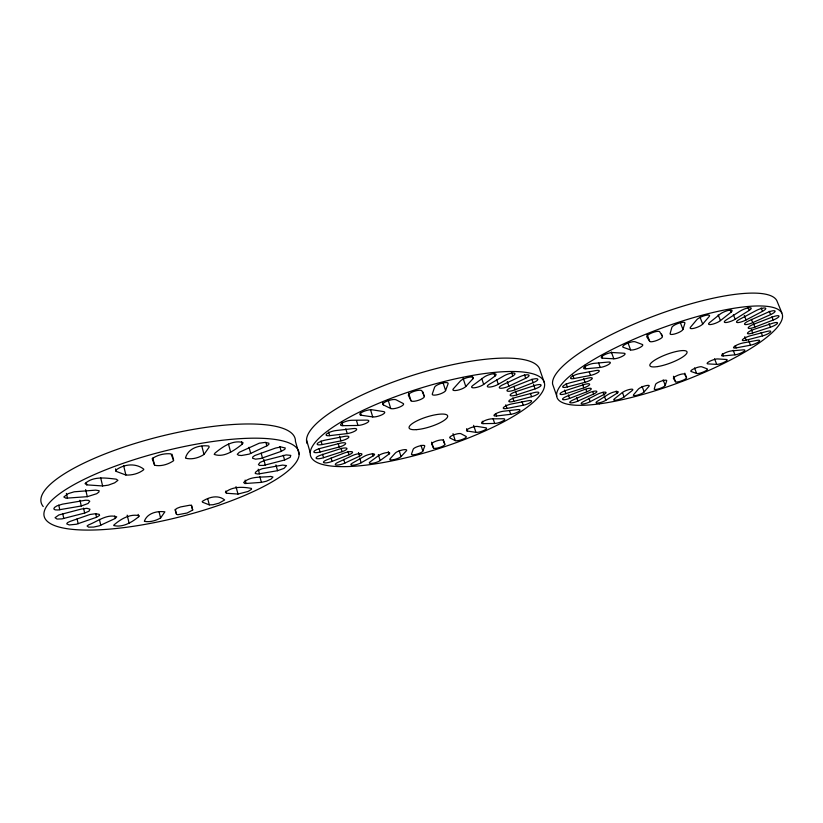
<?xml version="1.0" encoding="UTF-8"?>
<svg xmlns="http://www.w3.org/2000/svg" width="823" height="823" viewBox="0 0 823 823"><rect width="100%" height="100%" fill="white"/><g stroke="black" fill="none" stroke-linecap="round" stroke-linejoin="round"><path stroke-width="1.23" d="M173.581 460.201L173.509 460.777C168.293 464.378 160.804 466.692 154.59 465.211L152.183 458.668C157.409 454.882 164.538 453.236 170.937 453.843L173.581 460.201L172.069 454.234M682.956 329.416L684.921 323.13A6.995 1.8 -20.9 0 0 678.996 323.13A6.995 1.8 -20.9 0 0 671.856 327.4L670.076 333.706A6.872 1.739 -20.8 0 0 676.084 333.552A6.872 1.739 -20.8 0 0 682.956 329.416L680.282 322.462M665.231 385.39L666.723 380.72A5.926 1.317 -20.1 0 0 661.466 381.049A5.926 1.317 -20.1 0 0 655.571 384.403L654.244 388.95A5.843 1.286 -20 0 0 659.295 388.672A5.843 1.286 -20 0 0 665.231 385.39L663.153 379.866M445.593 390.544L448.124 383.734A7.119 2.006 -17.9 0 0 442.167 383.137A7.119 2.006 -17.9 0 0 434.606 387.211L432.26 394.104A7.006 1.934 -17.8 0 0 438.32 394.515A7.006 1.934 -17.8 0 0 445.593 390.544L443.052 382.695M192.695 510.054L187.14 513.007L177.84 514.725L176.503 514.293L175.093 509.962L177.007 508.316L180.525 506.958L190.092 505.168L191.502 505.6L192.695 510.054L191.44 505.116M422.847 451.107L424.761 446.066A6.049 1.451 -17.4 0 0 419.442 445.994A6.049 1.451 -17.4 0 0 413.208 449.214L411.479 454.142A5.967 1.409 -17.3 0 0 416.582 454.245A5.967 1.409 -17.3 0 0 422.847 451.107L421.026 445.284M204.001 454.461L209.186 447.074L208.826 446.025C199.814 444.883 188.642 447.712 185.587 457.598L185.545 458.164C191.502 459.882 198.909 457.886 204.001 454.461L201.851 446.2M160.588 517.955L164.898 511.834C157.45 510.774 147.564 512.904 144.478 520.908L144.416 521.34C149.745 522.42 155.928 520.702 160.588 517.955L159.055 511.731M702.698 324.056L709.231 316.474A7.016 1.79 -21.2 0 0 705.218 315.476A7.016 1.79 -21.2 0 0 696.834 319.663L690.394 327.348A6.893 1.728 -21.1 0 0 694.602 328.151A6.893 1.728 -21.1 0 0 702.698 324.056L700.003 317.133M644.142 391.923L649.059 386.244A5.915 1.327 -19.9 0 0 645.16 385.853A5.915 1.327 -19.9 0 0 638.288 389.186L633.587 394.742A5.833 1.286 -19.8 0 0 637.311 395.163A5.833 1.286 -19.8 0 0 644.142 391.923L642.094 386.388M472.968 378.714A7.078 1.975 -18.2 0 0 469.069 377.201A7.078 1.975 -18.2 0 0 460.345 381.039L453.216 388.96A6.965 1.913 -18.1 0 0 457.341 390.277A6.965 1.913 -18.1 0 0 465.787 386.512L472.968 378.714L472.217 376.45M401.007 456.6L406.469 450.716A6.08 1.461 -17.1 0 0 402.54 449.944A6.08 1.461 -17.1 0 0 395.287 453.082L390.03 458.864A6.008 1.42 -17.1 0 0 393.785 459.646A6.008 1.42 -17.1 0 0 401.007 456.6L399.206 450.747M138.717 516.71L139.231 515.733C129.983 513.429 120.467 519.241 113.79 525.105L113.79 525.558C122.781 527.78 132.05 522.235 138.717 516.71L138.161 514.385M242.168 444.235L243.073 442.928L242.662 442.424C232.281 439.842 222.436 446.961 214.937 453.154L214.206 454.409C224.206 458.03 234.812 450.027 242.168 444.235L241.53 441.889M731.071 312.164A6.995 1.759 -21.5 0 0 729.209 310.24A6.995 1.759 -21.5 0 0 720.125 314.098L709.447 322.688A6.882 1.708 -21.3 0 0 711.617 324.406A6.882 1.708 -21.3 0 0 720.444 320.61L731.071 312.164L730.155 309.849M624.081 396.953L632.239 390.503A5.936 1.337 -19.7 0 0 629.852 389.402A5.936 1.337 -19.7 0 0 622.291 392.571L614.359 398.908A5.854 1.307 -19.6 0 0 616.602 400.029A5.854 1.307 -19.6 0 0 624.081 396.953L622.455 392.499M494.932 376.111A7.006 1.934 -18.5 0 0 493.275 373.796A7.006 1.934 -18.5 0 0 483.975 377.171L472.608 385.648A6.913 1.883 -18.3 0 0 474.593 387.767A6.913 1.883 -18.3 0 0 483.677 384.413L494.932 376.111L494.119 373.683M389.022 454.049A6.131 1.481 -16.9 0 0 386.676 452.619A6.131 1.481 -16.9 0 0 378.673 455.52L370.021 461.94A6.07 1.451 -16.8 0 0 372.222 463.37A6.07 1.451 -16.8 0 0 380.154 460.561L389.022 454.049L388.291 451.662M735.165 319.231L749.167 310.436A6.954 1.708 -21.6 0 0 749.496 307.72A6.954 1.708 -21.6 0 0 740.299 311.022L726.102 320.013A6.841 1.677 -21.4 0 0 726.133 322.523A6.841 1.677 -21.4 0 0 735.165 319.231L733.355 314.684M616.952 393.312A5.967 1.358 -19.6 0 0 616.211 391.532A5.967 1.358 -19.6 0 0 608.248 394.402L597.344 401.264A5.895 1.337 -19.4 0 0 597.992 403.033A5.895 1.337 -19.4 0 0 605.841 400.266L616.952 393.312L616.129 391.048M115.22 518.48L116.732 516.823C107 513.531 97.135 521.679 88.637 524.848L87.084 526L88.596 527.152L93.678 527.07L99.346 525.815L115.22 518.48L114.664 516.114M498.275 384.32L512.791 375.998A6.913 1.872 -18.8 0 0 513.377 373.035A6.913 1.872 -18.8 0 0 504.088 375.772L489.304 384.3A6.831 1.831 -18.5 0 0 489.099 387.088A6.831 1.831 -18.5 0 0 498.275 384.32L496.681 379.578M373.148 455.911A6.203 1.512 -16.7 0 0 372.521 453.864A6.203 1.512 -16.7 0 0 364.105 456.405L352.285 463.195A6.152 1.481 -16.6 0 0 352.81 465.221A6.152 1.481 -16.6 0 0 361.143 462.773L373.148 455.911L372.418 453.504M266.858 445.829L268.854 444.43L268.864 443.216L265.263 442.393L259.338 443.175L239.308 452.28L237.281 454.296L238.505 455.222L241.468 455.52L249.174 454.121L266.858 445.829L265.911 442.404M746.08 319.941L762.53 311.31A6.872 1.656 -21.7 0 0 764.968 307.977A6.872 1.656 -21.7 0 0 756.203 310.559L739.424 319.417A6.779 1.636 -21.5 0 0 737.377 322.565A6.779 1.636 -21.5 0 0 746.08 319.941L744.28 315.456M590.184 401.686L603.876 394.526A6.028 1.389 -19.5 0 0 604.843 392.129A6.028 1.389 -19.5 0 0 596.829 394.556L583.332 401.655A5.956 1.368 -19.3 0 0 582.293 404.021A5.956 1.368 -19.3 0 0 590.184 401.686L588.97 398.281M508.871 386.172L525.681 378.271A6.8 1.811 -18.9 0 0 528.366 374.856A6.8 1.811 -18.9 0 0 519.622 376.831L502.421 384.948A6.738 1.78 -18.7 0 0 500.127 388.219A6.738 1.78 -18.7 0 0 508.871 386.172L507.297 381.491M344.827 463.082L359.579 456.179A6.296 1.553 -16.6 0 0 360.772 453.586A6.296 1.553 -16.6 0 0 352.285 455.633L337.687 462.485A6.255 1.533 -16.4 0 0 336.422 465.057A6.255 1.533 -16.4 0 0 344.827 463.082L343.757 459.44M577.869 401.089L593.63 394.032A6.1 1.43 -19.4 0 0 596.325 391.12A6.1 1.43 -19.4 0 0 588.61 392.972L573.014 399.978A6.049 1.409 -19.2 0 0 570.267 402.859A6.049 1.409 -19.2 0 0 577.869 401.089L576.645 397.632M752.726 322.637L770.595 314.602A6.769 1.605 -21.7 0 0 774.906 310.868A6.769 1.605 -21.7 0 0 767.057 312.627L748.745 320.877A6.697 1.584 -21.5 0 0 744.815 324.478A6.697 1.584 -21.5 0 0 752.726 322.637L751.389 319.324M96.528 517.286L99.562 515.424L99.285 514.354L95.571 513.706L89.964 514.498L69.945 521.453L67.445 522.687L66.735 523.881L69.276 524.951L76.457 524.23L96.528 517.286L95.694 513.675M281.199 451.374L284.851 449.307L285.252 447.99L280.931 446.951L275.592 448.051L254.78 455.52L252.784 456.95L252.579 458.236L255.562 459.172L260.768 458.514L281.199 451.374L279.841 446.529M515.075 389.773L533.15 382.685A6.666 1.739 -19 0 0 537.676 379.012A6.666 1.739 -19 0 0 529.93 380.175L511.381 387.468A6.635 1.728 -18.7 0 0 507.205 391.038A6.635 1.728 -18.7 0 0 515.075 389.773L513.902 386.326M332.039 461.405L349.014 454.78A6.399 1.605 -16.5 0 0 352.038 451.734A6.399 1.605 -16.5 0 0 343.88 453.164L327.04 459.759A6.378 1.584 -16.3 0 0 323.943 462.773A6.378 1.584 -16.3 0 0 332.039 461.405L331.062 458.03M754.897 327.081L773.188 320.034A6.646 1.543 -21.6 0 0 779.042 316.114A6.646 1.543 -21.6 0 0 772.478 316.989L753.714 324.241A6.594 1.533 -21.4 0 0 748.179 328.079A6.594 1.533 -21.4 0 0 754.897 327.081L753.58 323.809M569.588 398.404L586.789 391.799A6.183 1.471 -19.4 0 0 591.151 388.487A6.183 1.471 -19.4 0 0 584.114 389.649L567.047 396.213A6.152 1.461 -19.2 0 0 562.634 399.494A6.152 1.461 -19.2 0 0 569.588 398.404L568.354 394.886M516.762 394.865L535.115 388.878A6.533 1.667 -19 0 0 541.133 385.154A6.533 1.667 -19 0 0 534.734 385.483L515.877 391.635A6.522 1.667 -18.7 0 0 510.137 395.318A6.522 1.667 -18.7 0 0 516.762 394.865L515.61 391.46M752.706 332.976L770.462 327.184A6.512 1.481 -21.5 0 0 777.468 323.285A6.512 1.481 -21.5 0 0 772.468 323.305L754.238 329.251A6.491 1.492 -21.3 0 0 747.459 333.12A6.491 1.492 -21.3 0 0 752.706 332.976L751.286 329.426M323.573 457.701L342.07 451.693A6.502 1.656 -16.4 0 0 346.874 448.34A6.502 1.656 -16.4 0 0 339.446 449.049L321.063 455.016A6.512 1.646 -16.2 0 0 316.176 458.349A6.512 1.646 -16.2 0 0 323.573 457.701L322.575 454.255M565.915 393.651L583.795 387.859A6.275 1.523 -19.4 0 0 589.7 384.3A6.275 1.523 -19.4 0 0 583.702 384.68L565.946 390.431A6.265 1.523 -19.2 0 0 560 393.97A6.265 1.523 -19.2 0 0 565.915 393.651L564.66 390.071M84.666 513.058L89.049 511.165L89.964 509.19L86.837 508.295L81.467 509.005L58.865 514.961L55.059 517.698L56.993 519.056L61.951 518.891L84.666 513.058L83.535 508.13M284.583 460.006L290.169 457.362L290.807 455.397L286.178 454.913L264.605 460.458L260.058 462.403L258.412 464.542L259.482 465.448L263.607 465.427L284.583 460.006L283.256 455.284M746.183 340.177L762.53 335.907A6.378 1.43 -21.3 0 0 770.318 332.204A6.378 1.43 -21.3 0 0 767.087 331.402L750.319 335.774A6.368 1.44 -21.2 0 0 742.655 339.488A6.368 1.44 -21.2 0 0 746.183 340.177L744.794 336.679M567.314 386.954L584.988 382.325A6.389 1.574 -19.5 0 0 592.2 378.683A6.389 1.574 -19.5 0 0 587.622 378.22L570.061 382.798A6.389 1.584 -19.3 0 0 562.788 386.419A6.389 1.584 -19.3 0 0 567.314 386.954L566.142 383.631M320.075 452.022L339.261 447.002A6.605 1.708 -16.4 0 0 345.691 443.494A6.605 1.708 -16.4 0 0 339.415 443.412L320.353 448.381A6.635 1.718 -16.1 0 0 313.81 451.878A6.635 1.718 -16.1 0 0 320.075 452.022L319.067 448.525M513.912 401.326L531.596 396.707A6.399 1.605 -18.9 0 0 538.756 393.106A6.399 1.605 -18.9 0 0 534.004 392.633L515.836 397.375A6.409 1.615 -18.7 0 0 508.851 400.976A6.409 1.615 -18.7 0 0 513.912 401.326L512.78 397.982M81.271 506.001L88.051 503.491L89.758 501.258L88.503 500.353L85.643 500.209L62.455 504.149L56.931 505.878L54.472 507.472L53.804 508.923L55.09 509.849L57.98 509.993L81.271 506.001L79.954 500.23M277.536 470.694L283.997 468.38L286.527 465.581L282.536 465.088L262.311 468.699L257.465 470.705L255.511 472.248L255.233 473.482L257.969 474.058L277.536 470.694L275.931 464.913M322.05 444.574L340.938 440.881A6.718 1.769 -16.4 0 0 348.726 437.414A6.718 1.769 -16.4 0 0 343.993 436.488L325.25 440.12A6.769 1.79 -16.2 0 0 317.318 443.587A6.769 1.79 -16.2 0 0 322.05 444.574L321.011 441.015M507.019 408.424L523.263 405.255A6.275 1.543 -18.7 0 0 531.133 401.933A6.275 1.543 -18.7 0 0 528.109 400.75L511.464 403.98A6.317 1.564 -18.5 0 0 503.645 407.344A6.317 1.564 -18.5 0 0 507.019 408.424L505.795 404.793M573.97 378.549L590.503 375.422A6.491 1.615 -19.7 0 0 598.681 371.903A6.491 1.615 -19.7 0 0 595.821 370.566L579.443 373.642A6.522 1.636 -19.5 0 0 571.162 377.15A6.522 1.636 -19.5 0 0 573.97 378.549L572.777 375.175M736.215 347.892L750.504 345.187A6.245 1.389 -21.1 0 0 758.631 341.854A6.245 1.389 -21.1 0 0 757.181 340.331L742.552 343.068A6.265 1.409 -21 0 0 734.435 346.462A6.265 1.409 -21 0 0 736.215 347.892L735.309 345.588M87.289 496.67L96.733 493.707L98.914 492.02L99.12 490.703L95.694 490.138L74.224 491.794L68.124 493.656L63.824 496.979L65.891 498.203L87.289 496.67L85.654 489.623M261.405 482.371L266.364 481.229L271.148 479.027L272.969 477.031L270.736 476.424C261.992 477.679 250.748 475.684 243.67 482.463L244.843 483.554L261.405 482.371L259.852 476.692M329.673 435.655L347.224 433.577A6.81 1.821 -16.5 0 0 356.009 430.336A6.81 1.821 -16.5 0 0 353.139 428.588L335.794 430.583A6.882 1.852 -16.3 0 0 326.834 433.814A6.882 1.852 -16.3 0 0 329.673 435.655L328.614 432.024M496.567 415.975L510.723 414.308A6.173 1.492 -18.6 0 0 518.912 411.397A6.173 1.492 -18.6 0 0 517.657 409.597L503.203 411.263A6.224 1.523 -18.4 0 0 494.962 414.247A6.224 1.523 -18.4 0 0 496.567 415.975L495.765 413.578M723.263 355.917L734.97 354.826A6.121 1.348 -20.9 0 0 743.076 351.966A6.121 1.348 -20.9 0 0 743.364 349.837L731.441 350.907A6.162 1.368 -20.9 0 0 723.252 353.849A6.162 1.368 -20.9 0 0 723.263 355.917L722.368 353.643M585.832 368.797L600.224 367.439A6.594 1.656 -19.8 0 0 608.969 364.25A6.594 1.656 -19.8 0 0 608.074 362.079L593.867 363.375A6.646 1.697 -19.7 0 0 585.009 366.544A6.646 1.697 -19.7 0 0 585.832 368.797L584.597 365.371M102.608 485.951L108.338 485.148L114.654 482.834L117.915 480.354L116.177 479.151C106.167 478.04 93.225 475.859 85.047 483.615L86.796 484.87L102.608 485.951L100.643 477.618M237.981 494.067L248.114 491.444L251.499 489.315L251.447 488.43C242.867 486.753 232.6 486.331 225.43 492.247L226.49 493.244L237.981 494.067L236.006 486.65M342.852 425.676L357.964 425.45A6.893 1.872 -16.7 0 0 367.274 422.652A6.893 1.872 -16.7 0 0 366.523 420.121L351.668 420.275A6.985 1.913 -16.5 0 0 342.162 423.053A6.985 1.913 -16.5 0 0 342.852 425.676L341.761 422.004M483.132 423.629L494.685 423.464A6.08 1.461 -18.3 0 0 502.843 421.057A6.08 1.461 -18.3 0 0 503.337 418.742L491.609 418.856A6.152 1.492 -18.2 0 0 483.307 421.355A6.152 1.492 -18.2 0 0 483.132 423.629L482.35 421.253M602.487 358.18L613.814 358.787A6.687 1.697 -20.1 0 0 622.641 356.133A6.687 1.697 -20.1 0 0 623.834 353.211L612.744 352.532A6.759 1.739 -20 0 0 603.804 355.155A6.759 1.739 -20 0 0 602.487 358.18L601.654 355.875M716.74 364.383L708.006 363.9A6.08 1.348 -20.7 0 1 709.693 361.318A6.08 1.348 -20.7 0 1 717.594 358.931L726.421 359.476A6.018 1.317 -20.7 0 1 724.477 362.089A6.018 1.317 -20.7 0 1 716.74 364.383L714.559 358.797M361.05 415.204L372.726 416.932A6.954 1.903 -16.9 0 0 382.037 414.761A6.954 1.903 -16.9 0 0 383.508 411.582L372.13 409.782A7.068 1.965 -16.8 0 0 362.645 411.911A7.068 1.965 -16.8 0 0 361.05 415.204L360.361 412.94M467.371 431.067L475.92 432.353A6.018 1.43 -18.1 0 0 483.739 430.511A6.018 1.43 -18.1 0 0 485.889 427.806L477.278 426.437A6.09 1.461 -18 0 0 469.275 428.361A6.09 1.461 -18 0 0 467.371 431.067L466.61 428.701M125.888 475.036C132.04 475.365 138.85 473.626 143.686 469.748L143.747 469.161C135.425 462.608 123.501 464.223 115.632 470.303L116.105 471.342L125.888 475.036L123.573 465.458M209.32 504.88L213.116 504.725L219.062 503.141L224.648 499.962C217.961 494.417 208.682 497.195 202.242 501.433L202.509 502.205L209.32 504.88L207.725 498.717M630.613 349.94L623.186 347.306A6.862 1.78 -20.3 0 1 626.642 343.644A6.862 1.78 -20.3 0 1 635.109 341.771L642.29 344.456A6.769 1.728 -20.3 0 1 639.008 347.985A6.769 1.728 -20.3 0 1 630.613 349.94L628.052 343.026M696.649 373.488L691.155 371.512A6.008 1.327 -20.5 0 1 694.427 368.529A6.008 1.327 -20.5 0 1 701.721 366.791L707.194 368.858A5.936 1.296 -20.5 0 1 703.737 371.821A5.936 1.296 -20.5 0 1 696.649 373.488L694.519 367.943M383.323 404.865L390.74 408.537A6.995 1.934 -17.2 0 0 399.494 407.138A6.995 1.934 -17.2 0 0 403.147 403.476L396.038 399.772A7.109 1.996 -17.1 0 0 387.18 401.079A7.109 1.996 -17.1 0 0 383.323 404.865L382.623 402.581M455.253 440.624L449.986 437.98A6.059 1.451 -17.8 0 1 453.504 434.976A6.059 1.451 -17.8 0 1 460.89 433.69L466.116 436.437A5.977 1.409 -17.8 0 1 462.423 439.4A5.977 1.409 -17.8 0 1 455.253 440.624L453.02 433.649M649.738 341.401L646.775 336.813A6.944 1.8 -20.6 0 1 652.238 332.729A6.944 1.8 -20.6 0 1 659.676 331.751L662.402 336.35A6.831 1.739 -20.6 0 1 657.176 340.311A6.831 1.739 -20.6 0 1 649.738 341.401L647.135 334.457M675.539 381.769L673.43 378.436A5.956 1.317 -20.3 0 1 678.121 375.195A5.956 1.317 -20.3 0 1 684.52 374.146L686.516 377.603A5.874 1.286 -20.2 0 1 681.722 380.792A5.874 1.286 -20.2 0 1 675.539 381.769L673.451 376.245M410.996 400.76L408.373 395.328A7.129 2.006 -17.5 0 1 414.267 391.275A7.129 2.006 -17.5 0 1 421.921 390.894L424.277 396.316A7.016 1.944 -17.5 0 1 418.64 400.245A7.016 1.944 -17.5 0 1 410.996 400.76L408.527 392.869M433.495 447.979L431.684 444.111A6.049 1.44 -17.6 0 1 436.663 440.933A6.049 1.44 -17.6 0 1 443.144 440.315L444.821 444.297A5.956 1.399 -17.6 0 1 439.749 447.414A5.956 1.399 -17.6 0 1 433.495 447.979L431.664 442.157M781.85 312.884L776.861 300.734A119.736 29.659 -20.6 0 0 655.921 315.312A119.736 29.659 -20.6 0 0 552.614 384.176L556.78 396.141M771.851 316.752L773.188 320.034M769.238 311.269L770.595 314.602M769.021 323.645L770.462 327.184M761.152 307.915L762.53 311.31M761.131 332.42L762.53 335.907M747.778 307L749.167 310.436M748.683 340.619L750.504 345.187M733.19 350.31L734.97 354.826M718.181 314.88L720.444 320.61M684.829 373.179L686.516 377.603M661.517 334.035L662.402 336.35M611.304 351.935L613.814 358.787M598.588 362.922L600.224 367.439M603.053 392.232L603.876 394.526M604.216 395.77L605.841 400.266M589.299 372.078L590.503 375.422M592.807 391.707L593.63 394.032M583.702 378.693L584.988 382.325M585.945 389.444L586.789 391.799M582.519 384.279L583.795 387.859M544.456 383.065A122.493 31.572 -17.5 0 0 363.869 409.926A122.493 31.572 -17.5 0 0 373.93 464.069A122.493 31.572 -17.5 0 0 544.456 383.065L540.104 370.504A122.123 32.776 -17.5 0 0 414.504 374.763A122.123 32.776 -17.5 0 0 307.113 443.587M531.956 379.218L533.15 382.685M533.551 384.351L535.115 388.878M524.477 374.743L525.681 378.271M530.454 393.363L531.596 396.707M522.039 401.645L523.263 405.255M511.567 372.408L512.791 375.998M509.519 410.749L510.723 414.308M481.681 378.405L483.677 384.413M493.121 418.763L494.685 423.464M462.999 378.004L465.787 386.512M473.637 425.347L475.92 432.353M443.34 439.647L444.821 444.297M422.847 391.81L424.277 396.316M388.096 399.947L390.74 408.537M370.504 409.617L372.726 416.932M378.364 454.646L380.154 460.561M356.513 420.615L357.964 425.45M358.489 452.516L359.579 456.179M359.713 457.979L361.143 462.773M345.804 428.793L347.224 433.577M348.016 451.395L349.014 454.78M339.549 436.169L340.938 440.881M341.061 448.257L342.07 451.693M338.232 443.515L339.261 447.002M306.547 439.883L310.25 452.815M299.13 454.317A131.371 33.794 -14.2 0 0 108.533 468.699A131.371 33.794 -14.2 0 0 106.877 529.333A131.371 33.794 -14.2 0 0 299.13 454.317L295.436 441.303A130.96 35.07 -14.1 0 0 155.959 437.517A130.96 35.07 -14.1 0 0 43.249 506.557M263.669 459.121L265.294 465.046M261.148 453.134L262.475 457.979M258.216 469.192L259.492 473.853M249.04 447.28L250.717 453.473M245.141 480.087L246.067 483.533M228.485 444.07L230.656 452.187M225.893 490.971L226.49 493.244M175.258 509.334L176.503 514.293M152.8 458.03L154.59 465.211M127.184 515.147L129.118 523.202M115.529 468.904L116.105 471.342M99.408 519.364L100.776 525.239M86.24 482.453L86.796 484.87M77.064 518.902L78.164 523.716M66.385 493.419L67.465 498.182M62.682 513.542L63.793 518.49M58.752 505.106L59.791 509.766M599.288 403.877A120.086 28.568 -20.4 0 0 781.366 321.093A120.086 28.568 -20.4 0 0 628.319 341.73A120.086 28.568 -20.4 0 0 599.288 403.877M657.783 366.554A19.803 4.691 -20.4 0 0 687.01 352.707A19.803 4.691 -20.4 0 0 660.54 356.987A19.803 4.691 -20.4 0 0 657.783 366.554M416.366 429.637A20.205 5.185 -17.5 0 0 447.486 417.055A20.205 5.185 -17.5 0 0 421.242 418.928A20.205 5.185 -17.5 0 0 416.366 429.637"/></g></svg>
